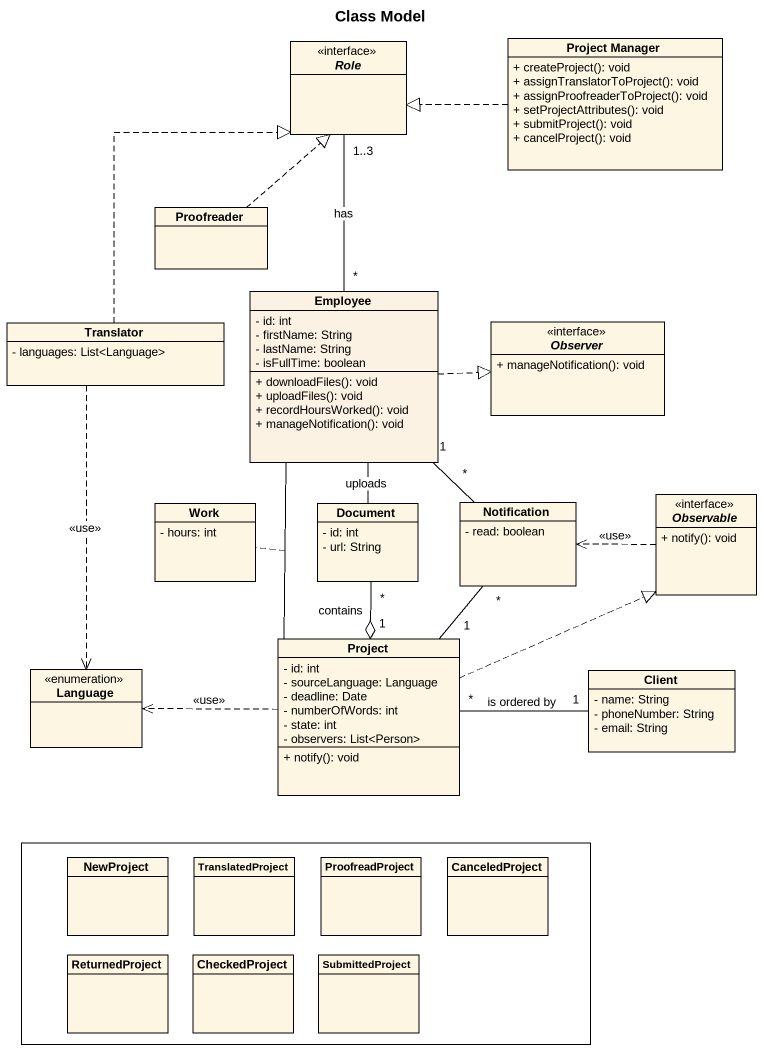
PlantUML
@startuml
title Class Model
hide circle
hide empty members
skinparam classAttributeIconSize 0
interface Role <<interface>>
class "Project Manager" as Project_Manager {
  + createProject(): void
  + assignTranslatorToProject(): void
  + assignProofreaderToProject(): void
  + setProjectAttributes(): void
  + submitProject(): void
  + cancelProject(): void
}
class Proofreader
class Translator {
  - languages: List<Language>
}
class Employee #FCF2E3 {
  - id: int
  - firstName: String
  - lastName: String
  - isFullTime: boolean
  + downloadFiles(): void
  + uploadFiles(): void
  + recordHoursWorked(): void
  + manageNotification(): void
}
interface Observer <<interface>> {
  + manageNotification(): void
}
class Work {
  - hours: int
}
class Document {
  - id: int
  - url: String
}
class Notification {
  - read: boolean
}
interface Observable <<interface>> {
  + notify(): void
}
enum Language
class Project {
  - id: int
  - sourceLanguage: Language
  - deadline: Date
  - numberOfWords: int
  - state: int
  - observers: List<Person>
  + notify(): void
}
class Client {
  - name: String
  - phoneNumber: String
  - email: String
}
rectangle " " as rectangle1 {
  class NewProject
  class TranslatedProject
  class ProofreadProject
  class CanceledProject
  class ReturnedProject
  class CheckedProject
  class SubmittedProject
}
Project_Manager .left.|> Role
Proofreader .up.|> Role
Translator .up.|> Role
Translator ..> Language : <<use>>
Employee "*" -up- "1..3" Role : has
Employee .right.|> Observer
Employee -- Document : uploads
Employee "1" -- "*" Notification
Employee -- Project
(Employee, Project) .. Work
Document "*" --o "1" Project : contains
Notification "*" -- "1" Project
Observable .left.> Notification : <<use>>
Project .right.|> Observable
Project .left.> Language : <<use>>
Project "*" -right- "1" Client : is ordered by
@enduml
